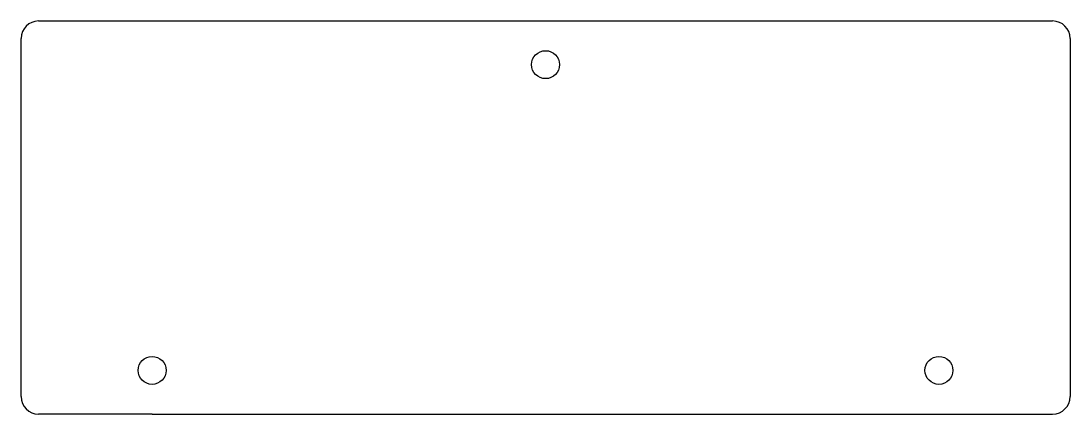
# Model space of a CAD drawing. Header units: millimetres. Extents: x 1779 to 1899, y 3222 to 3267.
import ezdxf

# ---------------------------------------------------------------- set-up
doc = ezdxf.new("R2010")
doc.units = ezdxf.units.MM

msp = doc.modelspace()

# ---------------------------------------------------------------- linework, layer by layer
for p, q in [((1781.48, 3267.24), (1897.48, 3267.24)), ((1779.48, 3224.24), (1779.48, 3265.24)), ((1899.48, 3265.24), (1899.48, 3224.24)), ((1794.48, 3222.24), (1781.48, 3222.24)), ((1794.48, 3222.24), (1897.48, 3222.24))]:
    msp.add_line(p, q)
for centre in [(1839.48, 3262.24), (1794.48, 3227.24), (1884.48, 3227.24)]:
    msp.add_circle(centre, 1.6)
for centre, start, end in [((1781.48, 3265.24), 90, 180), ((1897.48, 3265.24), 0, 90), ((1781.48, 3224.24), 180, 270), ((1897.48, 3224.24), 270, 0)]:
    msp.add_arc(centre, 2, start, end)

doc.saveas('drawing.dxf')
